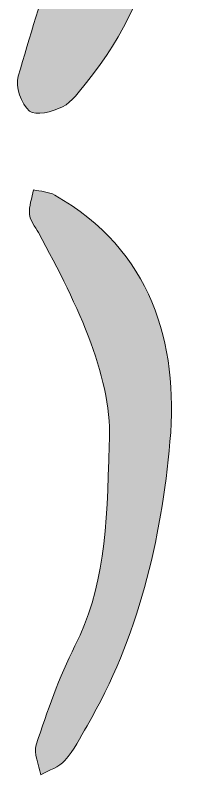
# Model space of a CAD drawing. Header units: centimetres. Extents: x -3.2 to 24.3, y 7.3 to 22.4.
# Drawn here: x 5.142 to 5.65, y 12.895 to 15.014 of the extents above; entities that cross this region are included whole.
import ezdxf

# ---------------------------------------------------------------- set-up
doc = ezdxf.new("R2010")
doc.units = ezdxf.units.CM
doc.header["$MEASUREMENT"] = 0
doc.layers.add('Layer 1', color=7, linetype='Continuous', lineweight=0)

msp = doc.modelspace()

# ---------------------------------------------------------------- hatches: boundary and pattern name
at = {"layer": 'Layer 1', "true_color": 0x000000, "transparency": 33554687}
h = msp.add_hatch(color=18, dxfattribs=at)
h.dxf.hatch_style = 2
edge = h.paths.add_edge_path()
edge.add_spline(control_points=[(5.6499, 15.7458), (5.5864, 15.4151), (5.558, 15.0903), (5.3413, 14.8265), (5.3211, 14.8019), (5.3015, 14.7724), (5.2747, 14.7588), (5.2473, 14.7449), (5.1985, 14.733), (5.1822, 14.747), (5.1596, 14.7665), (5.1423, 14.8157), (5.1507, 14.844), (5.2156, 15.0644), (5.2844, 15.2838), (5.3578, 15.5016), (5.4017, 15.6318), (5.5111, 15.7221), (5.6499, 15.7458)], knot_values=[0, 0, 0, 0, 1, 1, 1, 2, 2, 2, 3, 3, 3, 4, 4, 4, 5, 5, 5, 6, 6, 6, 6], degree=3, periodic=0)
h = msp.add_hatch(color=18, dxfattribs=at)
h.dxf.hatch_style = 2
edge = h.paths.add_edge_path()
edge.add_spline(control_points=[(5.4045, 13.8153), (5.4183, 13.9923), (5.3199, 14.2021), (5.2074, 14.4078), (5.1982, 14.4247), (5.1838, 14.4413), (5.1823, 14.459), (5.1804, 14.4812), (5.1892, 14.5044), (5.1934, 14.5272), (5.2134, 14.5225), (5.2359, 14.5222), (5.253, 14.5125), (5.5228, 14.3599), (5.5992, 14.0992), (5.5749, 13.8248), (5.5507, 13.5512), (5.4862, 13.2769), (5.3431, 13.032), (5.3238, 12.9989), (5.3063, 12.9637), (5.2814, 12.9352), (5.265, 12.9165), (5.2367, 12.9082), (5.2137, 12.8952), (5.2088, 12.9233), (5.1929, 12.9552), (5.201, 12.979), (5.2325, 13.0726), (5.2647, 13.1671), (5.3094, 13.2549), (5.3892, 13.4117), (5.4003, 13.5785), (5.4045, 13.8153)], knot_values=[0, 0, 0, 0, 1, 1, 1, 2, 2, 2, 3, 3, 3, 4, 4, 4, 5, 5, 5, 6, 6, 6, 7, 7, 7, 8, 8, 8, 9, 9, 9, 10, 10, 10, 11, 11, 11, 11], degree=3, periodic=0)

# ---------------------------------------------------------------- linework, layer by layer
at = {"layer": 'Layer 1', "color": 18, "lineweight": 0, "true_color": 0x000000}
for points, knots in [([(5.6499, 15.7458), (5.5864, 15.4151), (5.558, 15.0903), (5.3413, 14.8265), (5.3211, 14.8019), (5.3015, 14.7724), (5.2747, 14.7588), (5.2473, 14.7449), (5.1985, 14.733), (5.1822, 14.747), (5.1596, 14.7665), (5.1423, 14.8157), (5.1507, 14.844), (5.2156, 15.0644), (5.2844, 15.2838), (5.3578, 15.5016), (5.4017, 15.6318), (5.5111, 15.7221), (5.6499, 15.7458)], [0, 0, 0, 0, 1, 1, 1, 2, 2, 2, 3, 3, 3, 4, 4, 4, 5, 5, 5, 6, 6, 6, 6]), ([(5.6499, 15.7458), (5.5864, 15.4151), (5.558, 15.0903), (5.3413, 14.8265), (5.3211, 14.8019), (5.3015, 14.7724), (5.2747, 14.7588), (5.2473, 14.7449), (5.1985, 14.733), (5.1822, 14.747), (5.1596, 14.7665), (5.1423, 14.8157), (5.1507, 14.844), (5.2156, 15.0644), (5.2844, 15.2838), (5.3578, 15.5016), (5.4017, 15.6318), (5.5111, 15.7221), (5.6499, 15.7458)], [0, 0, 0, 0, 1, 1, 1, 2, 2, 2, 3, 3, 3, 4, 4, 4, 5, 5, 5, 6, 6, 6, 6]), ([(5.4045, 13.8153), (5.4183, 13.9923), (5.3199, 14.2021), (5.2074, 14.4078), (5.1982, 14.4247), (5.1838, 14.4413), (5.1823, 14.459), (5.1804, 14.4812), (5.1892, 14.5044), (5.1934, 14.5272), (5.2134, 14.5225), (5.2359, 14.5222), (5.253, 14.5125), (5.5228, 14.3599), (5.5992, 14.0992), (5.5749, 13.8248), (5.5507, 13.5512), (5.4862, 13.2769), (5.3431, 13.032), (5.3238, 12.9989), (5.3063, 12.9637), (5.2814, 12.9352), (5.265, 12.9165), (5.2367, 12.9082), (5.2137, 12.8952), (5.2088, 12.9233), (5.1929, 12.9552), (5.201, 12.979), (5.2325, 13.0726), (5.2647, 13.1671), (5.3094, 13.2549), (5.3892, 13.4117), (5.4003, 13.5785), (5.4045, 13.8153)], [0, 0, 0, 0, 1, 1, 1, 2, 2, 2, 3, 3, 3, 4, 4, 4, 5, 5, 5, 6, 6, 6, 7, 7, 7, 8, 8, 8, 9, 9, 9, 10, 10, 10, 11, 11, 11, 11]), ([(5.4045, 13.8153), (5.4183, 13.9923), (5.3199, 14.2021), (5.2074, 14.4078), (5.1982, 14.4247), (5.1838, 14.4413), (5.1823, 14.459), (5.1804, 14.4812), (5.1892, 14.5044), (5.1934, 14.5272), (5.2134, 14.5225), (5.2359, 14.5222), (5.253, 14.5125), (5.5228, 14.3599), (5.5992, 14.0992), (5.5749, 13.8248), (5.5507, 13.5512), (5.4862, 13.2769), (5.3431, 13.032), (5.3238, 12.9989), (5.3063, 12.9637), (5.2814, 12.9352), (5.265, 12.9165), (5.2367, 12.9082), (5.2137, 12.8952), (5.2088, 12.9233), (5.1929, 12.9552), (5.201, 12.979), (5.2325, 13.0726), (5.2647, 13.1671), (5.3094, 13.2549), (5.3892, 13.4117), (5.4003, 13.5785), (5.4045, 13.8153)], [0, 0, 0, 0, 1, 1, 1, 2, 2, 2, 3, 3, 3, 4, 4, 4, 5, 5, 5, 6, 6, 6, 7, 7, 7, 8, 8, 8, 9, 9, 9, 10, 10, 10, 11, 11, 11, 11])]:
    msp.add_open_spline(points, degree=3, knots=knots, dxfattribs=at)
at = {"layer": 'Layer 1'}
for points, knots in [([(5.6499, 15.7458), (5.5864, 15.4151), (5.558, 15.0903), (5.3413, 14.8265), (5.3211, 14.8019), (5.3015, 14.7724), (5.2747, 14.7588), (5.2473, 14.7449), (5.1985, 14.733), (5.1822, 14.747), (5.1596, 14.7665), (5.1423, 14.8157), (5.1507, 14.844), (5.2156, 15.0644), (5.2844, 15.2838), (5.3578, 15.5016), (5.4017, 15.6318), (5.5111, 15.7221), (5.6499, 15.7458)], [0, 0, 0, 0, 1, 1, 1, 2, 2, 2, 3, 3, 3, 4, 4, 4, 5, 5, 5, 6, 6, 6, 6]), ([(5.4045, 13.8153), (5.4183, 13.9923), (5.3199, 14.2021), (5.2074, 14.4078), (5.1982, 14.4247), (5.1838, 14.4413), (5.1823, 14.459), (5.1804, 14.4812), (5.1892, 14.5044), (5.1934, 14.5272), (5.2134, 14.5225), (5.2359, 14.5222), (5.253, 14.5125), (5.5228, 14.3599), (5.5992, 14.0992), (5.5749, 13.8248), (5.5507, 13.5512), (5.4862, 13.2769), (5.3431, 13.032), (5.3238, 12.9989), (5.3063, 12.9637), (5.2814, 12.9352), (5.265, 12.9165), (5.2367, 12.9082), (5.2137, 12.8952), (5.2088, 12.9233), (5.1929, 12.9552), (5.201, 12.979), (5.2325, 13.0726), (5.2647, 13.1671), (5.3094, 13.2549), (5.3892, 13.4117), (5.4003, 13.5785), (5.4045, 13.8153)], [0, 0, 0, 0, 1, 1, 1, 2, 2, 2, 3, 3, 3, 4, 4, 4, 5, 5, 5, 6, 6, 6, 7, 7, 7, 8, 8, 8, 9, 9, 9, 10, 10, 10, 11, 11, 11, 11])]:
    msp.add_open_spline(points, degree=3, knots=knots, dxfattribs=at)

doc.saveas('drawing.dxf')
